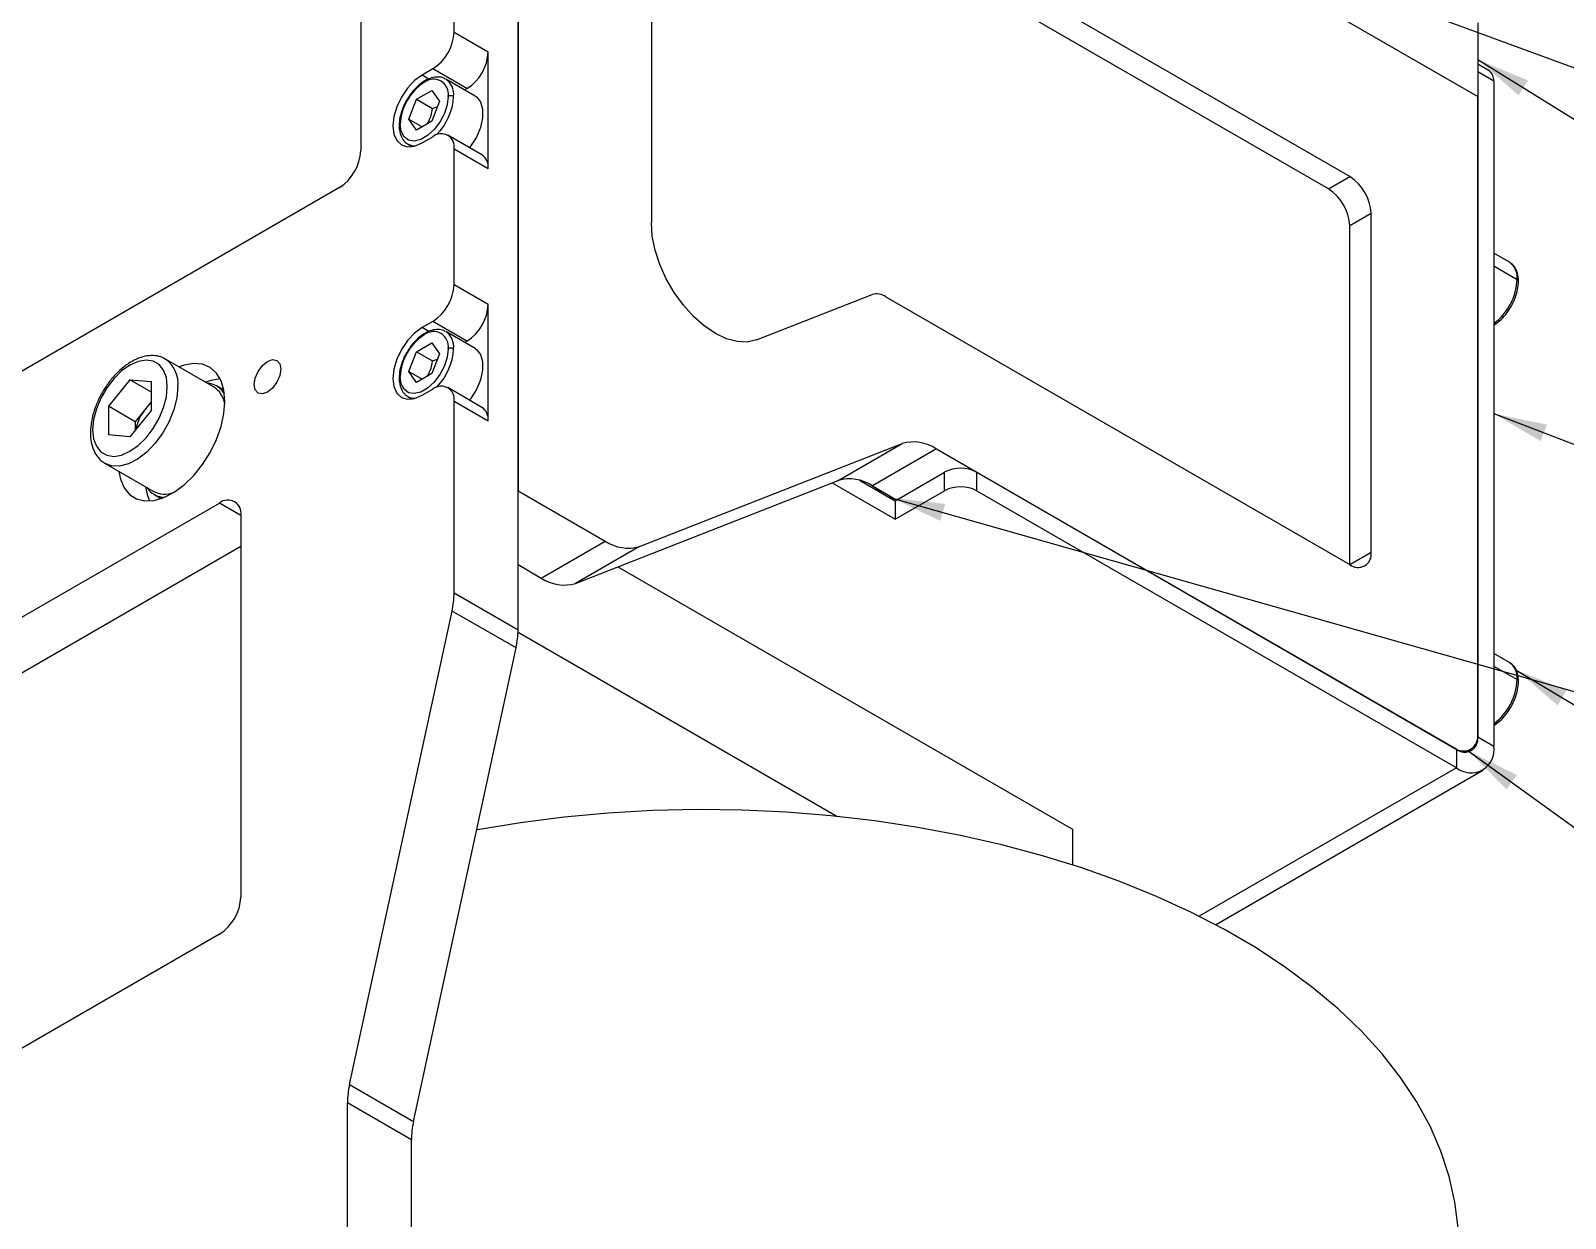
# Model space of a CAD drawing. Header units: millimetres. Extents: x 15 to 1184, y 5 to 836.
# Drawn here: x 967.1 to 1068.9, y 314.8 to 393.6 of the extents above; entities that cross this region are included whole.
import ezdxf

# ---------------------------------------------------------------- set-up
doc = ezdxf.new("R2010")
doc.units = ezdxf.units.MM
doc.dimstyles.new('SLDDIMSTYLE0', dxfattribs={"dimtxt": 0.18, "dimasz": 3.556, "dimexe": 0, "dimexo": 0.0625, "dimgap": 0, "dimtad": 0, "dimtih": 1, "dimtoh": 1, "dimdec": 0, "dimrnd": 1e-09, "dimzin": 0, "dimdsep": 46, "dimtxsty": 'Standard', "dimsah": 1, "dimcen": 0.09, "dimadec": 0, "dimazin": 0, "dimtfac": 3.556, "dimtdec": 0, "dimtofl": 0, "dimtmove": 0, "dimatfit": 3, "dimfxl": 1, "dimfrac": 2, "dimtolj": 1, "dimtzin": 0, "dimarcsym": 0})

msp = doc.modelspace()

# ---------------------------------------------------------------- linework, layer by layer
at = {"color": 7, "linetype": 'Continuous', "lineweight": 25}
for p, q in [((999.4044, 353.8508), (999.4044, 430.8504)), ((999.4044, 425.9512), (999.4044, 363.0775)), ((988.9746, 421.1542), (988.9746, 385.6347)), ((1054.5588, 383.9045), (1009.6575, 409.8255)), ((1053.1446, 383.0881), (1008.2433, 409.0091)), ((1008.2433, 409.0088), (1008.2433, 380.8535)), ((995.1618, 393.4933), (995.1618, 402.4752)), ((1046.8672, 398.5515), (1063.0441, 389.2128)), ((1063.0441, 394.1121), (1063.0441, 389.2128)), ((995.1618, 393.4933), (997.4245, 392.187)), ((997.4245, 384.4299), (997.4245, 392.187)), ((993.7476, 391.0438), (993.0405, 390.6356)), ((996.0103, 389.7375), (993.7476, 391.0438)), ((1063.794, 390.9204), (1063.0441, 391.3533)), ((1063.0441, 390.8459), (1063.0441, 346.7527)), ((1064.1047, 390.2336), (1063.0441, 390.8459)), ((996.5531, 389.249), (994.6086, 390.3715)), ((1064.1047, 390.2336), (1064.1047, 346.1404)), ((992.1613, 387.7193), (992.6716, 389.0345)), ((992.6716, 389.0345), (993.6922, 389.6237)), ((992.6716, 389.0345), (993.7323, 388.4222)), ((993.6922, 389.6237), (994.2025, 388.8977)), ((994.2025, 388.8977), (993.6922, 387.5824)), ((996.0103, 389.7375), (995.8586, 389.6499)), ((1063.0441, 346.9568), (1063.0441, 389.2128)), ((993.7323, 388.4222), (994.0663, 388.5466)), ((992.6716, 386.9932), (992.1613, 387.7193)), ((992.1613, 387.7193), (993.0453, 387.2089)), ((993.6922, 387.5824), (992.6716, 386.9932)), ((992.1088, 386.0413), (992.3635, 385.8943)), ((993.0405, 386.1446), (993.7476, 386.5528)), ((997.0103, 385.3456), (994.7475, 386.6518)), ((995.1618, 376.7542), (995.1618, 385.7361)), ((997.4245, 384.4299), (995.1618, 385.7361)), ((1053.1446, 383.0881), (1054.5588, 383.9045)), ((987.5604, 383.1852), (946.1947, 359.3052)), ((1055.973, 381.455), (1054.5588, 380.6386)), ((1054.5588, 358.1837), (1054.5588, 380.6386)), ((1055.973, 359.0001), (1055.973, 381.455)), ((1065.1425, 378.2321), (1064.1047, 378.8312)), ((995.1618, 376.7542), (997.4245, 375.4479)), ((1015.213, 373.0769), (1022.8896, 376.0836)), ((1023.7986, 375.9409), (1054.5588, 358.1835)), ((997.4245, 367.6908), (997.4245, 375.4479)), ((993.7476, 374.3047), (993.0405, 373.8965)), ((996.0103, 372.9985), (993.7476, 374.3047)), ((996.5531, 372.5099), (994.6086, 373.6324)), ((992.6716, 372.2955), (993.6922, 372.8846)), ((993.6922, 372.8846), (994.2025, 372.1586)), ((996.0103, 372.9985), (995.8586, 372.9108)), ((979.2011, 369.9726), (976.0192, 371.8096)), ((976.0192, 371.8096), (976.0768, 371.7743)), ((992.1613, 370.9802), (992.6716, 372.2955)), ((992.6716, 372.2955), (993.7323, 371.6831)), ((994.2025, 372.1586), (993.6922, 370.8433)), ((993.7323, 371.6831), (994.0663, 371.8075)), ((992.6716, 370.2541), (992.1613, 370.9802)), ((992.1613, 370.9802), (993.0453, 370.4698)), ((993.6922, 370.8433), (992.6716, 370.2541)), ((973.6658, 370.4411), (972.2471, 368.6763)), ((973.6658, 370.4411), (975.0844, 370.3142)), ((975.0844, 369.6221), (973.6658, 370.4411)), ((975.0844, 368.4226), (975.0844, 370.3142)), ((979.7704, 369.8172), (979.4088, 370.026)), ((979.8928, 369.7465), (979.7804, 369.8115)), ((979.842, 369.7707), (979.8651, 369.7573)), ((979.86, 369.7584), (979.8605, 369.7592)), ((979.8941, 369.7398), (979.8605, 369.7592)), ((979.8647, 369.7567), (979.8651, 369.7573)), ((979.8651, 369.7574), (979.8763, 369.7509)), ((979.8759, 369.7502), (979.8763, 369.7509)), ((993.0405, 369.4055), (993.7476, 369.8137)), ((997.0103, 368.6065), (994.7475, 369.9127)), ((972.2471, 368.6763), (972.2471, 366.7847)), ((974.0149, 367.6558), (972.2471, 368.6763)), ((975.0844, 368.4226), (973.6658, 366.6578)), ((974.7242, 368.5382), (974.0149, 367.6558)), ((975.0844, 368.9862), (974.7242, 368.5382)), ((992.1088, 369.3022), (992.3635, 369.1552)), ((995.1618, 356.3001), (995.1618, 368.9971)), ((997.4245, 367.6908), (995.1618, 368.9971)), ((974.0149, 367.6558), (974.0149, 367.0922)), ((973.6658, 366.6578), (972.2471, 366.7847)), ((1007.4613, 359.3816), (1024.8718, 366.2008)), ((1020.6291, 363.7516), (1024.8718, 366.2008)), ((1027.1444, 365.8441), (1022.9017, 363.3948)), ((1027.1444, 365.8441), (1061.4531, 346.0381)), ((972.0195, 364.8812), (975.2015, 363.0442)), ((1003.2186, 356.9324), (1020.6291, 363.7516)), ((1020.2245, 363.5931), (1024.4007, 361.1822)), ((1022.0423, 363.7685), (1024.4007, 362.4071)), ((1022.9017, 363.3948), (1024.5067, 362.4683)), ((1024.4007, 362.4071), (1027.6887, 364.3052)), ((1027.6887, 363.0804), (1027.6887, 364.3052)), ((1029.81, 364.3052), (1029.81, 363.0804)), ((1061.6298, 345.936), (1029.81, 364.3052)), ((975.2591, 362.8378), (975.6036, 362.6389)), ((975.6135, 362.6332), (975.7432, 362.5583)), ((975.6412, 362.6182), (975.6643, 362.6049)), ((975.6442, 362.6164), (975.6441, 362.6162)), ((975.6784, 362.5964), (975.6441, 362.6162)), ((975.6643, 362.6049), (975.6755, 362.5984)), ((975.6786, 362.5968), (975.6784, 362.5964)), ((999.4044, 363.0775), (1005.1887, 359.7384)), ((1024.0234, 362.6248), (1024.1457, 362.6709)), ((1024.1457, 362.5542), (1024.1457, 362.6709)), ((1024.4007, 361.1822), (1027.6887, 363.0804)), ((1024.4007, 362.4071), (1024.4007, 361.1822)), ((1061.6298, 344.7112), (1029.81, 363.0804)), ((954.1496, 347.5667), (979.6055, 362.2621)), ((981.0197, 361.4454), (981.0197, 336.1326)), ((957.3316, 345.7298), (981.0197, 359.4046)), ((1000.946, 357.2891), (1005.1887, 359.7384)), ((1007.4613, 359.3816), (1003.2186, 356.9324)), ((1054.5588, 358.1837), (1055.973, 359.0001)), ((999.4044, 358.1791), (1000.946, 357.2891)), ((1006.0271, 358.0324), (1036.174, 340.629)), ((995.1618, 356.3001), (999.4044, 353.8508)), ((988.2268, 323.6956), (995.0258, 355.0999)), ((999.2684, 352.6507), (995.0258, 355.0999)), ((999.4018, 353.6917), (1020.5404, 341.4887)), ((992.4694, 321.2464), (999.2684, 352.6507)), ((1065.1425, 351.6945), (1064.1047, 352.2936)), ((1063.0441, 346.7527), (1064.1047, 346.1404)), ((1061.6298, 345.936), (1061.6298, 344.7112)), ((1062.2604, 345.7433), (1062.578, 345.9267)), ((1045.6505, 334.3031), (1063.3797, 344.5379)), ((1036.174, 340.629), (1036.174, 338.2665)), ((979.6055, 333.6831), (954.1496, 318.9878)), ((988.2268, 323.6956), (992.4694, 321.2464)), ((988.0907, 253.6613), (988.0907, 322.4955)), ((992.3334, 320.0463), (988.0907, 322.4955)), ((992.3334, 251.2121), (992.3334, 320.0463))]:
    msp.add_line(p, q, dxfattribs=at)
at = {"color": 8, "linetype": 'Continuous', "lineweight": 25}
for p, q in [((993.4949, 390.3733), (993.0405, 390.6356)), ((1064.1047, 377.9855), (1065.6604, 377.0875)), ((993.4949, 373.6342), (993.0405, 373.8965)), ((981.0197, 361.4456), (979.6055, 362.2621)), ((1064.1047, 351.448), (1065.6604, 350.5499)), ((1063.0441, 346.7527), (1063.0329, 346.7463)), ((1061.6298, 344.7112), (1044.5684, 334.8618))]:
    msp.add_line(p, q, dxfattribs=at)
at = {"color": 7, "linetype": 'Continuous', "lineweight": 25, "flags": 128}
for points in [[(993.0405, 390.6356), (992.5372, 390.2685), (992.0682, 389.7735), (991.6655, 389.1841), (991.3565, 388.5407), (991.1622, 387.887), (991.0959, 387.2675), (991.1622, 386.7246), (991.3565, 386.2952), (991.6655, 386.0085), (992.0682, 385.8842), (992.5372, 385.9306), (993.0405, 386.1446)], [(994.7729, 389.2269), (994.7085, 388.6721), (994.5203, 388.0878), (994.2238, 387.5214), (993.8428, 387.0188), (993.4083, 386.6207), (992.9555, 386.3592), (992.521, 386.2557), (992.14, 386.3185), (991.8435, 386.5425), (991.6554, 386.9096), (991.5909, 387.39)], [(996.5531, 389.249), (996.6392, 389.1919), (996.9112, 388.8601), (997.053, 388.3845), (997.053, 387.8035), (996.9112, 387.1641), (996.6392, 386.5183), (996.259, 385.9183), (996.2124, 385.8581)], [(1015.213, 373.0769), (1014.6072, 372.9368), (1013.937, 372.9628), (1013.2227, 373.1542), (1012.4859, 373.5051), (1011.7492, 374.0048), (1011.0349, 374.6382), (1010.3646, 375.386), (1009.7588, 376.2256), (1009.2359, 377.1313), (1008.8117, 378.0758), (1008.4991, 379.0302), (1008.3077, 379.9656), (1008.2433, 380.8535)], [(993.0405, 373.8965), (992.5372, 373.5294), (992.0682, 373.0344), (991.6655, 372.445), (991.3565, 371.8016), (991.1622, 371.1479), (991.0959, 370.5285), (991.1622, 369.9855), (991.3565, 369.5561), (991.6655, 369.2694), (992.0682, 369.1451), (992.5372, 369.1915), (993.0405, 369.4055)], [(994.7729, 372.4878), (994.7085, 371.933), (994.5203, 371.3488), (994.2238, 370.7824), (993.8428, 370.2797), (993.4083, 369.8816), (992.9555, 369.6201), (992.521, 369.5166), (992.14, 369.5794), (991.8435, 369.8034), (991.6554, 370.1705), (991.5909, 370.6509)], [(996.5531, 372.5099), (996.6392, 372.4528), (996.9112, 372.1211), (997.053, 371.6454), (997.053, 371.0644), (996.9112, 370.425), (996.6392, 369.7792), (996.259, 369.1792), (996.2124, 369.119)], [(976.1406, 369.9782), (976.0786, 370.5783), (975.8955, 371.0767), (975.6007, 371.4483), (975.2088, 371.6746), (974.7396, 371.7442), (974.2165, 371.6536), (973.6658, 371.4074), (973.1151, 371.0178), (972.592, 370.5044), (972.1227, 369.8931), (971.7308, 369.2143), (971.436, 368.5022), (971.2529, 367.7925), (971.1909, 367.1207), (971.2529, 366.5206), (971.436, 366.0222), (971.7308, 365.6506), (972.1227, 365.4243), (972.592, 365.3547), (973.1151, 365.4453), (973.6658, 365.6916), (974.2165, 366.0811), (974.7396, 366.5945), (975.2088, 367.2059), (975.6007, 367.8846), (975.8955, 368.5967), (976.0786, 369.3064), (976.1406, 369.9782)], [(979.959, 368.9985), (979.8951, 369.7343), (979.7058, 370.3697), (979.3978, 370.8818), (978.9823, 371.252), (978.4743, 371.467), (977.8922, 371.5191), (977.257, 371.4063), (976.9232, 371.2877)], [(981.9036, 370.121), (981.9708, 370.5505), (982.1624, 370.9922), (982.4492, 371.379), (982.7874, 371.652), (983.1257, 371.7695), (983.4124, 371.7138), (983.604, 371.4933), (983.6713, 371.1416), (983.604, 370.7121), (983.4124, 370.2704), (983.1257, 369.8836), (982.7874, 369.6106), (982.4492, 369.4931), (982.1624, 369.5488), (981.9708, 369.7693), (981.9036, 370.121)], [(979.6457, 370.4978), (979.0248, 370.3858), (978.691, 370.2672)], [(972.9235, 364.3593), (973.0312, 363.8489), (973.281, 363.2725), (973.6444, 362.8294), (974.1082, 362.5354), (974.6557, 362.4012), (975.2671, 362.4318), (975.9203, 362.6258), (976.5917, 362.9765), (977.257, 363.471), (977.8922, 364.0916), (978.4743, 364.8157), (978.9823, 365.6172), (979.3978, 366.4672), (979.7058, 367.3349), (979.8951, 368.1889), (979.959, 368.9985)], [(974.6913, 363.3388), (974.7989, 362.8284), (974.969, 362.3966)], [(1061.7403, 314.2043), (1061.5362, 315.9109), (1061.1574, 317.6076), (1060.6051, 319.2883), (1059.8813, 320.9472), (1058.9886, 322.5784), (1057.93, 324.1762), (1056.7094, 325.735), (1055.3309, 327.2494), (1053.7994, 328.7139), (1052.1203, 330.1235), (1050.2996, 331.4732), (1048.3435, 332.7582), (1046.259, 333.9741), (1044.0534, 335.1166), (1041.7344, 336.1816), (1039.3102, 337.1655), (1036.7893, 338.0647), (1034.1805, 338.8761), (1031.4931, 339.5969), (1028.7364, 340.2245), (1025.9201, 340.7568), (1023.0542, 341.1918), (1020.1486, 341.528), (1017.2137, 341.7642), (1014.2597, 341.8997), (1011.2969, 341.9339), (1008.3359, 341.8668), (1005.3869, 341.6984), (1002.4604, 341.4296), (999.5667, 341.0611), (996.7158, 340.5943), (996.6558, 340.5833)]]:
    msp.add_lwpolyline(points, dxfattribs=at)
at = {"color": 8, "linetype": 'Continuous', "lineweight": 25, "flags": 128}
for points in [[(992.5173, 385.9254), (992.3766, 385.9421), (992.127, 386.0311)], [(976.8477, 369.9782), (976.7816, 369.2379), (976.5863, 368.4558), (976.271, 367.6686), (975.8504, 366.9131), (975.3442, 366.2245), (974.776, 365.6351), (974.1724, 365.1724), (973.5617, 364.8581), (972.9724, 364.7068), (972.432, 364.7257), (972.0016, 364.8917)], [(992.5173, 369.1863), (992.3766, 369.203), (992.127, 369.292)]]:
    msp.add_lwpolyline(points, dxfattribs=at)
at = {"color": 7, "linetype": 'Continuous', "lineweight": 25}
for centre, radius, start, end in [((992.0914, 393.633), 3.0736, 302.605478, 357.394522), ((994.3541, 392.3268), 3.0736, 302.605478, 357.394522), ((1063.3697, 390.3147), 0.7395, 353.701152, 54.986667), ((995.0452, 387.2328), 3.4578, 122.605478, 177.394522), ((993.803, 389.3843), 0.9826, 350.785963, 129.203285), ((994.9497, 388.8857), 0.3843, 62.609672, 117.390328), ((994.2997, 385.876), 0.8734, 350.785963, 129.203285), ((985.9042, 385.7744), 3.0736, 302.605478, 357.394522), ((996.4445, 384.5381), 0.986, 353.701152, 54.986667), ((1052.9026, 381.3153), 3.0736, 2.605478, 57.394522), ((1051.4883, 380.4989), 3.0736, 2.605478, 57.394522), ((992.0914, 376.8939), 3.0736, 302.605478, 357.394522), ((1023.1944, 375.0586), 1.0694, 55.596289, 106.559813), ((994.3541, 375.5877), 3.0736, 302.605478, 357.394522), ((993.803, 372.6452), 0.9826, 350.785963, 129.203285), ((995.0452, 370.4937), 3.4578, 122.605478, 177.394522), ((994.9497, 372.1467), 0.3843, 62.609672, 117.390328), ((978.6793, 368.7606), 1.4582, 31.016157, 86.005635), ((978.3147, 368.5639), 1.6644, 9.480326, 57.81817), ((994.2997, 369.1369), 0.8734, 350.785963, 129.203285), ((977.2458, 366.4806), 3.2545, 140.78574, 168.147143), ((976.9962, 366.7283), 2.9047, 131.158912, 141.457621), ((996.4445, 367.799), 0.986, 353.701152, 54.986667), ((1025.6338, 363.6382), 2.6735, 55.596289, 106.559813), ((1028.7494, 362.2581), 2.3055, 62.609672, 117.390328), ((1021.3911, 361.189), 2.6735, 55.596289, 106.559813), ((1028.7494, 361.0333), 2.3055, 62.609672, 117.390328), ((975.9911, 364.1041), 1.4601, 214.038552, 268.950409), ((975.9806, 364.5564), 1.7011, 242.740199, 289.972058), ((980.1575, 361.5852), 0.8734, 350.785963, 129.203285), ((1017.1399, 356.1571), 9.2856, 46.872041, 50.158477), ((1006.6993, 361.9442), 2.6735, 235.596289, 286.559813), ((1055.1108, 358.8603), 0.8734, 230.796715, 9.214037), ((1002.4566, 359.495), 2.6735, 235.596289, 286.559813), ((989.4612, 356.3385), 5.7008, 347.452172, 359.614264), ((993.7038, 353.8892), 5.7008, 347.452172, 359.614264), ((1062.0741, 346.7995), 0.9826, 230.796715, 9.214037), ((1062.1819, 346.6128), 0.8734, 230.796715, 9.214037), ((1062.596, 345.8956), 1.5285, 230.796715, 9.214037), ((977.9492, 336.2723), 3.0736, 302.605478, 357.394522), ((993.7914, 322.4571), 5.7008, 167.452172, 179.614264), ((998.034, 320.0079), 5.7008, 167.452172, 179.614264)]:
    msp.add_arc(centre, radius, start, end, dxfattribs=at)
at = {"color": 8, "linetype": 'Continuous', "lineweight": 25}
for centre, radius, start, end in [((993.9014, 389.3621), 1.2324, 353.701152, 54.986667), ((991.1903, 389.4391), 3.9418, 315.397279, 356.914979), ((991.6372, 387.2795), 0.1198, 112.73773, 175.956646), ((1064.4315, 377.221), 1.236, 353.799905, 54.887914), ((1061.8398, 377.2436), 3.8238, 306.322872, 357.659689), ((1065.5981, 376.9501), 0.1509, 5.708122, 65.62418), ((993.9014, 372.6231), 1.2324, 353.701152, 54.986667), ((991.1903, 372.7), 3.9418, 315.397279, 356.914979), ((974.8543, 370.186), 2.0043, 354.047098, 52.413044), ((991.6372, 370.5404), 0.1198, 112.73773, 175.956646), ((1064.4315, 350.6834), 1.236, 353.799905, 54.887914), ((1061.8398, 350.7061), 3.8238, 306.322872, 357.659689), ((1065.5981, 350.4125), 0.1509, 5.708122, 65.62418)]:
    msp.add_arc(centre, radius, start, end, dxfattribs=at)
at = {"color": 7, "linetype": 'Continuous', "lineweight": 25}
for centre, major_axis, ratio, start_param, end_param in [((977.6913, 366.2256), (2.0822, 3.5898), 0.64880235, 6.23810559, 6.2845162), ((977.7013, 366.2198), (2.0822, 3.5898), 0.64880235, 6.23430313, 6.2845162), ((977.6913, 366.2256), (2.023, 3.6238), 0.64824716, 6.20329521, 6.22744374), ((977.6913, 366.2256), (2.046, 3.6107), 0.50617386, 3.15797137, 3.19864465), ((977.7013, 366.2198), (2.046, 3.6107), 0.50617386, 3.15416891, 3.19254669)]:
    msp.add_ellipse(centre, major_axis=major_axis, ratio=ratio, start_param=start_param, end_param=end_param, dxfattribs=at)
for points, knots in [([(994.5796, 390.3685), (994.5493, 390.3907), (994.4119, 390.4916), (994.0915, 390.5271), (993.6634, 390.4714), (993.2117, 390.2695), (992.7655, 389.9383), (992.3564, 389.512), (992.1414, 389.1725), (992.0391, 389.0109)], [0, 0, 0, 0, 0.043601148, 0.197497904, 0.352011768, 0.513565925, 0.680292713, 0.847784456, 1, 1, 1, 1]), ([(992.0391, 389.0109), (992.0286, 388.9956), (991.9003, 388.8085), (991.7297, 388.3989), (991.5493, 387.8249), (991.5281, 387.4649), (991.5177, 387.288)], [0, 0, 0, 0, 0.029081986, 0.355750381, 0.683458512, 1, 1, 1, 1]), ([(993.3764, 387.4001), (993.4524, 387.5272), (993.6351, 387.8326), (993.6964, 388.2049), (993.7323, 388.4222)], [0, 0, 0, 0, 0.41615064, 1, 1, 1, 1]), ([(991.5177, 387.288), (991.5211, 387.1946), (991.5308, 386.9234), (991.641, 386.5477), (991.8503, 386.2092), (992.0503, 386.0945), (992.1378, 386.0443)], [0, 0, 0, 0, 0.17002612, 0.49382524, 0.77866783, 1, 1, 1, 1]), ([(1065.7482, 376.965), (1065.7448, 377.0597), (1065.7349, 377.3343), (1065.6217, 377.714), (1065.4179, 378.0475), (1065.2282, 378.1584), (1065.1525, 378.2026)], [0, 0, 0, 0, 0.17722118, 0.51403963, 0.80605374, 1, 1, 1, 1]), ([(1064.1047, 374.0565), (1064.2343, 374.1429), (1064.5172, 374.3313), (1064.9126, 374.7589), (1065.2698, 375.2784), (1065.5401, 375.8487), (1065.7152, 376.4274), (1065.7374, 376.7881), (1065.7482, 376.965)], [0, 0, 0, 0, 0.14562826, 0.31792653, 0.48976672, 0.66158994, 0.83408355, 1, 1, 1, 1]), ([(994.5796, 373.6294), (994.5493, 373.6517), (994.4119, 373.7525), (994.0915, 373.788), (993.6634, 373.7323), (993.2117, 373.5304), (992.7655, 373.1992), (992.3564, 372.773), (992.1414, 372.4335), (992.0391, 372.2718)], [0, 0, 0, 0, 0.043601148, 0.197497904, 0.352011768, 0.513565925, 0.680292713, 0.847784456, 1, 1, 1, 1]), ([(976.0806, 371.7479), (976.0009, 371.8032), (975.7806, 371.9561), (975.3381, 372.0492), (974.7994, 372.0386), (974.2333, 371.8827), (973.6546, 371.5903), (973.0833, 371.1658), (972.5458, 370.6284), (972.065, 370.0025), (971.6591, 369.3135), (971.3431, 368.5873), (971.1299, 367.85), (971.03, 367.1268), (971.053, 366.4434), (971.1997, 365.8458), (971.4632, 365.3663), (971.7349, 365.0491), (971.9438, 364.9434), (972.006, 364.9119)], [0, 0, 0, 0, 0.03317131, 0.09177967, 0.15052527, 0.21147231, 0.27492854, 0.33973136, 0.40464826, 0.46936693, 0.53397431, 0.59865563, 0.66356302, 0.72891836, 0.79490065, 0.8613508, 0.91977979, 0.97610493, 1, 1, 1, 1]), ([(992.0391, 372.2718), (992.0286, 372.2565), (991.9003, 372.0694), (991.7297, 371.6598), (991.5493, 371.0858), (991.5281, 370.7258), (991.5177, 370.5489)], [0, 0, 0, 0, 0.029081986, 0.355750381, 0.683458512, 1, 1, 1, 1]), ([(993.3764, 370.661), (993.4524, 370.7881), (993.6351, 371.0935), (993.6964, 371.4658), (993.7323, 371.6831)], [0, 0, 0, 0, 0.41615064, 1, 1, 1, 1]), ([(991.5177, 370.5489), (991.5211, 370.4555), (991.5308, 370.1843), (991.641, 369.8086), (991.8503, 369.4701), (992.0503, 369.3554), (992.1378, 369.3053)], [0, 0, 0, 0, 0.17002612, 0.49382524, 0.77866783, 1, 1, 1, 1]), ([(1065.7482, 350.4275), (1065.7448, 350.5221), (1065.7349, 350.7968), (1065.6217, 351.1764), (1065.4179, 351.5099), (1065.2282, 351.6208), (1065.1525, 351.6651)], [0, 0, 0, 0, 0.17722118, 0.51403963, 0.80605374, 1, 1, 1, 1]), ([(1064.1047, 347.5189), (1064.2343, 347.6053), (1064.5172, 347.7938), (1064.9126, 348.2213), (1065.2698, 348.7408), (1065.5401, 349.3111), (1065.7152, 349.8898), (1065.7374, 350.2506), (1065.7482, 350.4275)], [0, 0, 0, 0, 0.145628256, 0.31792653, 0.489766723, 0.661589942, 0.834083549, 1, 1, 1, 1])]:
    msp.add_open_spline(points, degree=3, knots=knots, dxfattribs=at)

# ---------------------------------------------------------------- leaders
at = {"color": 7, "linetype": 'Continuous', "lineweight": 0}
for points in [[(1051.6922, 401.3508), (1102.005, 391.0062)], [(1049.6593, 398.4314), (1102.2066, 378.9986)], [(1063.0441, 391.6624), (1102.6316, 367.156)], [(1064.1047, 368.187), (1102.225, 353.6217)], [(1024.1457, 362.6126), (1102.0897, 340.5016)], [(1065.596, 351.1856), (1102.5977, 328.9619)], [(1062.4192, 345.835), (1102.8261, 316.595)]]:
    msp.add_leader(points, dimstyle='SLDDIMSTYLE0', dxfattribs=at)

doc.saveas('drawing.dxf')
